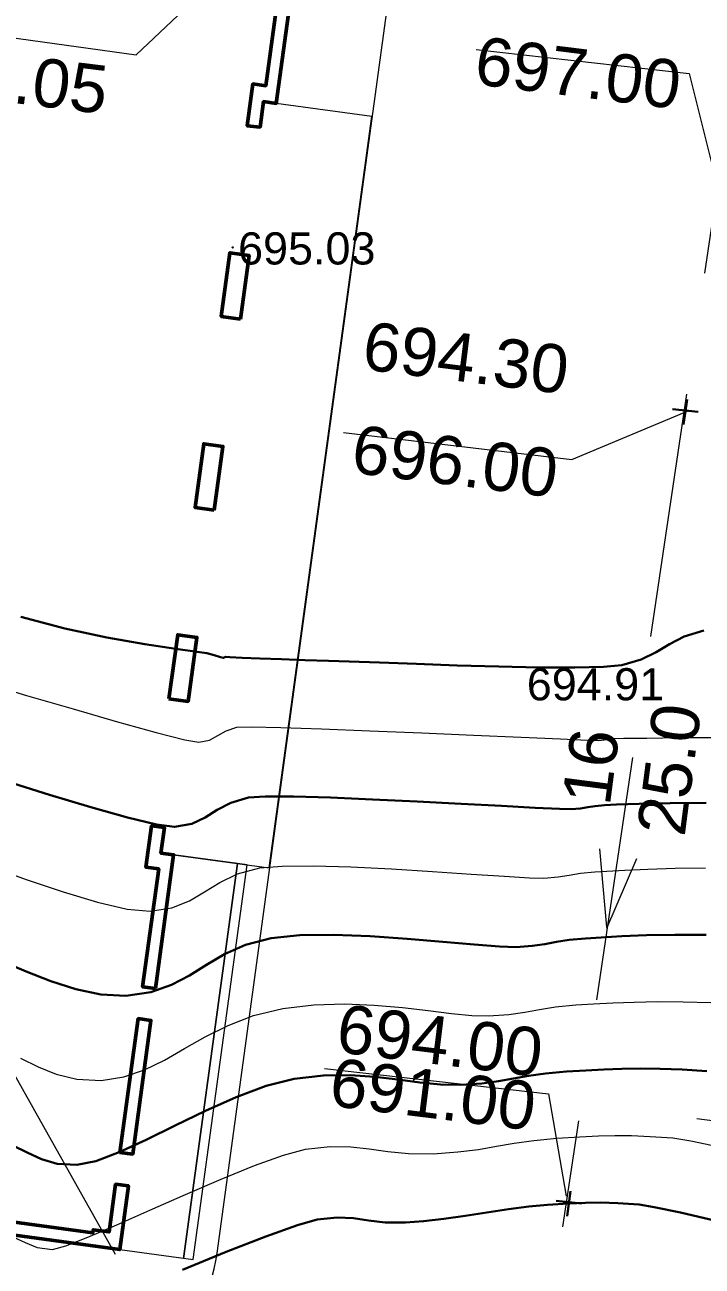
# Model space of a CAD drawing. Header units: feet. Extents: x 3381 to 1374491, y 675186 to 8751562.
# Drawn here: x 688404.22 to 688425.29, y 4376139.69 to 4376178.32 of the extents above; entities that cross this region are included whole.
import ezdxf

# ---------------------------------------------------------------- set-up
doc = ezdxf.new("R2010")
doc.units = ezdxf.units.FT
doc.header["$MEASUREMENT"] = 0
doc.header["$PDMODE"] = 34
doc.header["$PDSIZE"] = 0.01
doc.linetypes.add('DASHEDX2', pattern=[38.1, 25.4, -12.7])
doc.layers.get('0').update_dxf_attribs({"linetype": 'CONTINUOUS'})
doc.layers.add('0_Point_Height', color=2, linetype='CONTINUOUS')
doc.layers.add('0_Point_Point', color=7, linetype='CONTINUOUS')
doc.layers.add('ANA HORIZONTAL', color=24, linetype='CONTINUOUS', lineweight=30)
doc.layers.add('HORIZANTAL', color=24, linetype='CONTINUOUS', lineweight=13)
doc.styles.get("Standard").update_dxf_attribs({"font": 'arial.ttf', "height": 2.5})

msp = doc.modelspace()

# ---------------------------------------------------------------- hatches: boundary and pattern name
at = {"lineweight": 25}
h = msp.add_hatch(dxfattribs=at)
h.set_pattern_fill('GRASS', color=3, scale=3)
h.set_pattern_definition([(90, (3257.312, 90.9465), (-2.121320343, 2.121320343), [0.5625, -3.680140689]), (45, (3257.312, 90.9465), (-2.1213203436, 2.1213203436), [0.5625, -2.4375]), (135, (3257.312, 90.9465), (-2.1213203436, -2.1213203436), [0.5625, -2.4375])])
edge = h.paths.add_edge_path()
edge.add_line((688370.972, 4376192.883), (688367.226, 4376165.768))
edge.add_line((688367.226, 4376165.768), (688359.104, 4376166.921))
edge.add_line((688359.104, 4376166.921), (688358.29, 4376161.279))
edge.add_line((688358.29, 4376161.279), (688362.942, 4376160.608))
edge.add_line((688362.942, 4376160.608), (688362.215, 4376155.225))
edge.add_line((688362.215, 4376155.225), (688353.842, 4376156.356))
edge.add_line((688353.842, 4376156.356), (688351.701, 4376140.499))
edge.add_line((688351.701, 4376140.499), (688359.028, 4376139.51))
edge.add_line((688359.028, 4376139.51), (688358.806, 4376137.856))
edge.add_line((688358.806, 4376137.856), (688358.641, 4376136.621))
edge.add_line((688358.641, 4376136.621), (688357.393, 4376127.305))
edge.add_line((688357.393, 4376127.305), (688368.113, 4376125.761))
edge.add_line((688368.113, 4376125.761), (688394.743, 4376122.168))
edge.add_line((688394.743, 4376122.168), (688395.155, 4376125.278))
edge.add_line((688395.155, 4376125.278), (688409.007, 4376123.44))
edge.add_line((688409.007, 4376123.44), (688408.727, 4376121.332))
edge.add_line((688408.727, 4376121.332), (688414.083, 4376120.622))
edge.add_line((688414.083, 4376120.622), (688414.377, 4376122.798))
edge.add_line((688414.377, 4376122.798), (688413.97, 4376122.781))
edge.add_line((688413.97, 4376122.781), (688414.32, 4376125.417))
edge.add_arc((688424.582, 4376125.239), 10.263, 114.2395, 179.0096, ccw=False)
edge.add_line((688420.368, 4376134.598), (688421.162, 4376134.291))
edge.add_line((688421.162, 4376134.291), (688420.81, 4376131.194))
edge.add_line((688420.81, 4376131.194), (688424.134, 4376130.754))
edge.add_line((688424.134, 4376130.754), (688424.539, 4376133.816))
edge.add_line((688424.539, 4376133.816), (688427.07, 4376133.481))
edge.add_line((688427.07, 4376133.481), (688426.677, 4376130.407))
edge.add_line((688426.677, 4376130.407), (688429.987, 4376129.881))
edge.add_line((688429.987, 4376129.881), (688430.614, 4376133.375))
edge.add_line((688430.614, 4376133.375), (688420.865, 4376134.802))
edge.add_arc((688424.412, 4376125.452), 10, 87.4993, 110.7786, ccw=False)
edge.add_line((688424.849, 4376135.442), (688438.494, 4376133.599))
edge.add_line((688438.494, 4376133.599), (688439.147, 4376140.979))
edge.add_line((688439.147, 4376140.979), (688431.877, 4376141.985))
edge.add_line((688431.877, 4376141.985), (688434.289, 4376160.605))
edge.add_line((688434.289, 4376160.605), (688435.87, 4376160.814))
edge.add_line((688435.87, 4376160.814), (688435.274, 4376155.725))
edge.add_line((688435.274, 4376155.725), (688440.454, 4376155.015))
edge.add_line((688440.454, 4376155.015), (688440.103, 4376152.454))
edge.add_line((688440.103, 4376152.454), (688435, 4376153.153))
edge.add_line((688435, 4376153.153), (688434.389, 4376147.785))
edge.add_line((688434.389, 4376147.785), (688439.478, 4376147.068))
edge.add_line((688439.478, 4376147.068), (688439.698, 4376147.068))
edge.add_line((688439.698, 4376147.068), (688440.947, 4376155.512))
edge.add_line((688440.947, 4376155.512), (688441.648, 4376160.251))
edge.add_line((688441.648, 4376160.251), (688436.056, 4376161.23))
edge.add_line((688436.056, 4376161.23), (688434.389, 4376160.836))
edge.add_line((688434.389, 4376160.836), (688434.389, 4376161.792))
edge.add_arc((688437.47, 4376161.114), 3.155, 95.4615, 167.5925, ccw=False)
edge.add_line((688437.17, 4376164.255), (688450.499, 4376162.448))
edge.add_line((688450.499, 4376162.448), (688451.241, 4376167.695))
edge.add_line((688451.241, 4376167.695), (688437.876, 4376169.492))
edge.add_arc((688445.551, 4376167.813), 7.856, 132.7188, 167.6546, ccw=False)
edge.add_line((688440.221, 4376173.584), (688447.845, 4376170.651))
edge.add_line((688447.845, 4376170.651), (688449.599, 4376175.235))
edge.add_line((688449.599, 4376175.235), (688456.71, 4376172.514))
edge.add_line((688456.71, 4376172.514), (688433.781, 4376114.475))
edge.add_line((688433.781, 4376114.475), (688424.852, 4376091.873))
edge.add_line((688424.852, 4376091.873), (688333.257, 4376119.75))
edge.add_line((688333.257, 4376119.75), (688358.491, 4376169.045))
edge.add_line((688358.491, 4376169.045), (688370.795, 4376193.079))
edge.add_line((688370.795, 4376193.079), (688371.065, 4376193.572))
edge.add_line((688371.065, 4376193.572), (688370.972, 4376192.883))

# ---------------------------------------------------------------- linework, layer by layer
at = {"color": 7, "lineweight": 50}
for points in [[(688386.078, 4376187.092), (688386.132, 4376187.488), (688387.367, 4376187.32), (688387.15, 4376185.735), (688412.911, 4376182.217), (688412.045, 4376175.875), (688411.649, 4376175.93), (688411.541, 4376175.137), (688411.143, 4376175.181), (688411.32, 4376176.479), (688411.716, 4376176.425), (688412.447, 4376181.775), (688411.952, 4376181.843), (688411.965, 4376181.942), (688386.7, 4376185.392), (688386.903, 4376186.879), (688386.804, 4376186.892), (688386.817, 4376186.991), (688386.078, 4376187.092)], [(688408.284, 4376148.331), (688408.852, 4376152.492), (688408.456, 4376152.547), (688408.564, 4376153.339), (688408.168, 4376153.393), (688407.992, 4376152.105), (688408.388, 4376152.051), (688407.887, 4376148.385), (688408.284, 4376148.331)], [(688379.912, 4376142.314), (688379.967, 4376142.711), (688380.756, 4376142.603), (688380.769, 4376142.702), (688380.868, 4376142.689), (688381.085, 4376144.274), (688381.58, 4376144.206), (688381.566, 4376144.107), (688406.337, 4376140.725), (688406.35, 4376140.824), (688406.846, 4376140.756), (688407.048, 4376142.242), (688407.445, 4376142.188), (688407.174, 4376140.206), (688381.413, 4376143.724), (688381.197, 4376142.139), (688379.912, 4376142.314)]]:
    msp.add_lwpolyline(points, dxfattribs=at)
at = {"color": 7, "lineweight": 18}
for points in [[(688400.358, 4376178.399), (688407.689, 4376177.388), (688412.854, 4376182.267)], [(688418.257, 4376177.554), (688424.886, 4376176.803), (688425.706, 4376173.525)], [(688407.174, 4376140.206), (688409.458, 4376139.895), (688411.136, 4376152.181), (688410.838, 4376152.221), (688409.161, 4376139.935), (688410.838, 4376152.221), (688408.852, 4376152.492), (688411.824, 4376152.086), (688415.018, 4376175.469), (688412.045, 4376175.875)], [(688414.135, 4376165.633), (688421.234, 4376164.791), (688424.854, 4376166.308)], [(688422.324, 4376150.242), (688422.105, 4376152.675)], [(688422.324, 4376150.214), (688423.254, 4376152.375)], [(688413.546, 4376145.848), (688420.514, 4376145.055), (688421.056, 4376141.868)], [(688425.124, 4376144.289), (688432.156, 4376143.372), (688433.24, 4376140.36)]]:
    msp.add_lwpolyline(points, dxfattribs=at)
msp.add_lwpolyline([(688369.972, 4376140.653), (688404.557, 4376135.825, 0.415088), (688410.202, 4376140.1), (688415.895, 4376181.791)], format="xyb", dxfattribs=at)
at = {"color": 7, "linetype": 'DASHEDX2', "lineweight": 18, "ltscale": 0.3}
msp.add_lwpolyline([(688426.481, 4376178.132), (688420.948, 4376140.913)], dxfattribs=at)
at = {"color": 7, "lineweight": 50}
for points in [[(688410.927, 4376169.165), (688411.197, 4376171.147), (688410.603, 4376171.228), (688410.332, 4376169.246)], [(688410.115, 4376163.22), (688410.386, 4376165.202), (688409.791, 4376165.283), (688409.521, 4376163.301)], [(688408.707, 4376157.347), (688408.979, 4376159.338), (688409.574, 4376159.257), (688409.302, 4376157.265)], [(688407.184, 4376143.233), (688407.752, 4376147.394), (688408.148, 4376147.34), (688407.58, 4376143.179)]]:
    msp.add_lwpolyline(points, close=True, dxfattribs=at)
at = {"color": 7, "lineweight": 30}
for points in [[(688424.821, 4376166.664), (688424.714, 4376165.884)], [(688424.367, 4376166.365), (688425.162, 4376166.274)], [(688421.198, 4376142.029), (688421.091, 4376141.249)], [(688420.744, 4376141.73), (688421.539, 4376141.64)]]:
    msp.add_lwpolyline(points, dxfattribs=at)
at = {"color": 7, "lineweight": 15}
msp.add_lwpolyline([(688396.443, 4376146.725), (688403.812, 4376145.811), (688407.038, 4376140.061)], dxfattribs=at)
at = {"color": 51, "lineweight": 13, "true_color": 0xf8f6b0}
msp.add_circle((688448.805, 4376201.629), 699.09, dxfattribs=at)
at = {"linetype": 'Continuous'}
msp.add_open_spline([(688384.942, 4376325.598), (688386.763, 4376322.128), (688393.069, 4376310.11), (688402.966, 4376292.128), (688416.961, 4376272.864), (688427.732, 4376252.666), (688438.695, 4376234.78), (688447.823, 4376217.377), (688461.238, 4376198.856), (688477.838, 4376184.567), (688489.373, 4376169.73), (688497.303, 4376159.248), (688508.621, 4376147.329), (688516.87, 4376136.637), (688521.314, 4376130.877)], degree=3, knots=[0, 0, 0, 0, 11.75951, 40.72321, 61.46233, 83.054979, 109.290717, 124.392744, 141.962718, 177.533008, 189.558821, 198.276488, 216.955448, 238.768866, 238.768866, 238.768866, 238.768866], dxfattribs=at)
at = {"layer": '0_Point_Point'}
for p in [(688410.689, 4376171.395), (688422.792, 4376157.832, 694.915)]:
    msp.add_point(p, dxfattribs=at)
at = {"layer": 'ANA HORIZONTAL', "color": 32, "lineweight": 30}
for points, elevation in [([(688404.105, 4376159.894), (688405.469, 4376159.533), (688406.779, 4376159.253), (688407.957, 4376159.046), (688408.92, 4376158.901), (688409.588, 4376158.812), (688409.88, 4376158.769), (688410.115, 4376158.702), (688410.311, 4376158.646), (688410.398, 4376158.622), (688410.465, 4376158.649), (688410.605, 4376158.643), (688410.981, 4376158.627), (688411.534, 4376158.605), (688412.205, 4376158.579), (688412.935, 4376158.554), (688413.665, 4376158.533), (688414.313, 4376158.511), (688415.254, 4376158.475), (688416.401, 4376158.431), (688417.669, 4376158.387), (688418.97, 4376158.348), (688420.219, 4376158.324), (688421.33, 4376158.319), (688422.217, 4376158.342), (688422.793, 4376158.398), (688423.397, 4376158.573), (688423.859, 4376158.8), (688424.273, 4376159.047), (688424.735, 4376159.281), (688425.339, 4376159.469)], 695), ([(688403.673, 4376154.775), (688404.99, 4376154.363), (688406.275, 4376153.974), (688407.421, 4376153.651), (688408.324, 4376153.433), (688408.879, 4376153.363), (688409.415, 4376153.46), (688409.832, 4376153.653), (688410.21, 4376153.889), (688410.631, 4376154.113), (688411.177, 4376154.273), (688411.703, 4376154.307), (688412.584, 4376154.303), (688413.726, 4376154.271), (688415.037, 4376154.218), (688416.423, 4376154.152), (688417.791, 4376154.081), (688419.048, 4376154.013), (688420.101, 4376153.956), (688420.856, 4376153.919), (688421.22, 4376153.909), (688421.51, 4376153.934), (688421.735, 4376153.97), (688421.96, 4376154.009), (688422.251, 4376154.038), (688422.623, 4376154.054), (688423.334, 4376154.075), (688424.294, 4376154.097), (688425.413, 4376154.115)], 694), ([(688403.51, 4376149.179), (688404.261, 4376148.866), (688405.03, 4376148.562), (688405.808, 4376148.308), (688406.588, 4376148.142), (688407.361, 4376148.104), (688408.146, 4376148.217), (688408.788, 4376148.442), (688409.345, 4376148.74), (688409.875, 4376149.073), (688410.437, 4376149.403), (688411.089, 4376149.69), (688411.89, 4376149.897), (688412.776, 4376149.987), (688413.824, 4376150), (688414.962, 4376149.956), (688416.118, 4376149.878), (688417.221, 4376149.784), (688418.201, 4376149.697), (688418.985, 4376149.636), (688419.502, 4376149.621), (688420.003, 4376149.66), (688420.4, 4376149.717), (688420.761, 4376149.782), (688421.158, 4376149.844), (688421.659, 4376149.892), (688422.151, 4376149.923), (688422.792, 4376149.957), (688423.562, 4376149.987), (688424.441, 4376150.005), (688425.411, 4376150.004)], 693), ([(688403.852, 4376143.446), (688404.297, 4376143.229), (688404.74, 4376143.024), (688405.235, 4376142.88), (688405.842, 4376142.845), (688406.433, 4376142.964), (688407.161, 4376143.238), (688407.995, 4376143.621), (688408.9, 4376144.065), (688409.847, 4376144.525), (688410.801, 4376144.952), (688411.73, 4376145.299), (688412.602, 4376145.521), (688413.512, 4376145.628), (688414.345, 4376145.64), (688415.113, 4376145.587), (688415.83, 4376145.501), (688416.505, 4376145.409), (688417.153, 4376145.344), (688417.784, 4376145.334), (688418.434, 4376145.38), (688418.96, 4376145.448), (688419.425, 4376145.529), (688419.891, 4376145.612), (688420.417, 4376145.687), (688421.067, 4376145.746), (688421.669, 4376145.784), (688422.236, 4376145.815), (688422.794, 4376145.837), (688423.368, 4376145.845), (688423.983, 4376145.837), (688424.664, 4376145.809), (688425.436, 4376145.759)], 692), ([(688409.127, 4376139.58), (688410.491, 4376140.134), (688411.721, 4376140.615), (688412.7, 4376140.97), (688413.315, 4376141.146), (688413.937, 4376141.208), (688414.442, 4376141.183), (688414.911, 4376141.116), (688415.426, 4376141.055), (688416.066, 4376141.046), (688416.627, 4376141.089), (688417.252, 4376141.165), (688417.915, 4376141.261), (688418.594, 4376141.365), (688419.263, 4376141.464), (688419.898, 4376141.546), (688420.475, 4376141.6), (688421.135, 4376141.641), (688421.661, 4376141.665), (688422.142, 4376141.67), (688422.667, 4376141.652), (688423.326, 4376141.608), (688423.801, 4376141.531), (688424.615, 4376141.357), (688425.717, 4376141.105)], 691)]:
    msp.add_lwpolyline(points, dxfattribs=dict(at, elevation=elevation))
at = {"layer": 'HORIZANTAL', "color": 32, "linetype": 'Continuous', "lineweight": 13}
for points, elevation in [([(688402.907, 4376157.865), (688404.281, 4376157.455), (688405.725, 4376157.03), (688407.111, 4376156.631), (688408.311, 4376156.298), (688409.196, 4376156.071), (688409.638, 4376155.993), (688409.972, 4376156.064), (688410.226, 4376156.202), (688410.481, 4376156.352), (688410.821, 4376156.461), (688411.263, 4376156.472), (688412.181, 4376156.454), (688413.453, 4376156.412), (688414.959, 4376156.355), (688416.576, 4376156.289), (688418.183, 4376156.219), (688419.658, 4376156.155), (688420.881, 4376156.101), (688421.728, 4376156.064), (688422.079, 4376156.053), (688422.247, 4376156.069), (688422.379, 4376156.092), (688422.547, 4376156.111), (688422.854, 4376156.118), (688423.564, 4376156.127), (688424.569, 4376156.138), (688425.761, 4376156.148)], 694.5), ([(688403.195, 4376152.103), (688404.295, 4376151.717), (688405.417, 4376151.338), (688406.481, 4376151.016), (688407.408, 4376150.798), (688408.12, 4376150.734), (688408.799, 4376150.842), (688409.341, 4376151.058), (688409.815, 4376151.337), (688410.292, 4376151.632), (688410.842, 4376151.896), (688411.533, 4376152.085), (688412.227, 4376152.144), (688413.2, 4376152.15), (688414.363, 4376152.115), (688415.628, 4376152.053), (688416.905, 4376151.975), (688418.106, 4376151.894), (688419.142, 4376151.824), (688419.923, 4376151.777), (688420.361, 4376151.765), (688420.81, 4376151.803), (688421.158, 4376151.86), (688421.506, 4376151.919), (688421.955, 4376151.965), (688422.324, 4376151.988), (688422.88, 4376152.019), (688423.597, 4376152.05), (688424.445, 4376152.076), (688425.397, 4376152.089)], 693.5), ([(688404.094, 4376146.167), (688404.635, 4376145.897), (688405.199, 4376145.663), (688405.837, 4376145.507), (688406.602, 4376145.474), (688407.304, 4376145.58), (688407.95, 4376145.802), (688408.569, 4376146.107), (688409.189, 4376146.461), (688409.838, 4376146.832), (688410.545, 4376147.185), (688411.338, 4376147.489), (688412.246, 4376147.709), (688413.217, 4376147.826), (688414.172, 4376147.854), (688415.093, 4376147.818), (688415.965, 4376147.741), (688416.772, 4376147.645), (688417.498, 4376147.554), (688418.127, 4376147.49), (688418.643, 4376147.477), (688419.275, 4376147.526), (688419.775, 4376147.598), (688420.231, 4376147.681), (688420.731, 4376147.759), (688421.363, 4376147.819), (688421.91, 4376147.853), (688422.514, 4376147.886), (688423.178, 4376147.912), (688423.904, 4376147.925), (688424.697, 4376147.92), (688425.558, 4376147.892)], 692.5), ([(688403.85, 4376140.602), (688404.23, 4376140.427), (688404.605, 4376140.269), (688405.083, 4376140.215), (688405.495, 4376140.322), (688406.185, 4376140.59), (688407.082, 4376140.975), (688408.117, 4376141.435), (688409.223, 4376141.925), (688410.328, 4376142.403), (688411.366, 4376142.826), (688412.265, 4376143.151), (688412.958, 4376143.333), (688413.723, 4376143.419), (688414.361, 4376143.409), (688414.936, 4376143.343), (688415.513, 4376143.258), (688416.154, 4376143.194), (688416.925, 4376143.19), (688417.694, 4376143.245), (688418.329, 4376143.326), (688418.892, 4376143.421), (688419.445, 4376143.519), (688420.051, 4376143.607), (688420.771, 4376143.673), (688421.482, 4376143.717), (688422.062, 4376143.748), (688422.577, 4376143.762), (688423.092, 4376143.757), (688423.671, 4376143.732), (688424.381, 4376143.684), (688424.935, 4376143.597), (688425.772, 4376143.413)], 691.5)]:
    msp.add_lwpolyline(points, dxfattribs=dict(at, elevation=elevation))

# ---------------------------------------------------------------- texts
at = {"lineweight": 9, "attachment_point": 1}
for s, insert, char_height, width, rotation in [('{\\fArial|b0|i0|c238|p34;\\H0.68182x;697.00} ', (688418.345, 4376177.968), 2.2, 13.1245, 352.9579), ('{\\fArial|b0|i0|c238|p34;696.05} ', (688400.526, 4376177.813), 1.5, 13.1245, 352.9579), ('{\\fArial|b0|i0|c238|p34;\\H0.50197x;694.30} ', (688414.856, 4376169.097), 2.98821, 13.1245, 352.9579), ('{\\fArial|b0|i0|c238|p34;\\H0.68182x;696.00} ', (688414.518, 4376165.88), 2.2, 13.1245, 352.9579), ('{\\fArial|b0|i0|c238|p34;\\H0.91512x;25.0} ', (688423.254, 4376153.222), 1.63913, 5.09508, 82.5926), ('{\\fArial|b0|i0|c238|p34;\\H0.91512x;16} ', (688420.928, 4376154.179), 1.63913, 5.09508, 82.5926), ('{\\fArial|b0|i0|c238|p34;694.00} ', (688414.047, 4376147.852), 1.5, 13.1245, 352.9579), ('{\\fArial|b0|i0|c238|p34;\\H0.68182x;691.00} ', (688413.832, 4376146.182), 2.2, 13.1245, 352.9579)]:
    msp.add_mtext(s, dxfattribs=dict(at, insert=insert, char_height=char_height, width=width, rotation=rotation))
at = {"layer": '0_Point_Height', "color": 0}
for s, p in [('695.03', (688410.856, 4376170.862)), ('694.91', (688419.836, 4376157.3, 694.915))]:
    msp.add_text(s, height=1, dxfattribs=at).set_placement(p)

doc.saveas('drawing.dxf')
